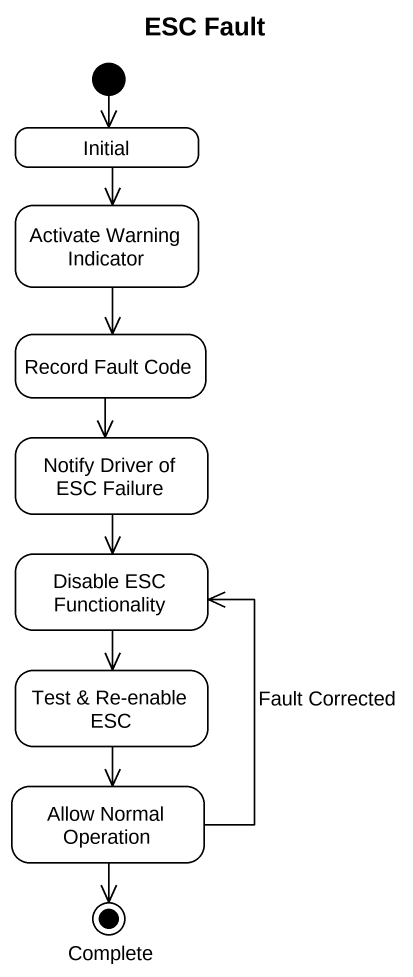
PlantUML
@startuml
title ESC Fault
hide empty description
state Initial
state "Activate Warning Indicator" as Activate_Warning_Indicator
state "Record Fault Code" as Record_Fault_Code
state "Notify Driver of ESC Failure" as Notify_Driver_of_ESC_Failure
state "Disable ESC Functionality" as Disable_ESC_Functionality
state "Test & Re-enable ESC" as Test_Re_enable_ESC
state "Allow Normal Operation" as Allow_Normal_Operation
state Complete <<end>>
[*] --> Initial
Initial --> Activate_Warning_Indicator
Activate_Warning_Indicator --> Record_Fault_Code
Record_Fault_Code --> Notify_Driver_of_ESC_Failure
Notify_Driver_of_ESC_Failure --> Disable_ESC_Functionality
Disable_ESC_Functionality --> Test_Re_enable_ESC
Test_Re_enable_ESC --> Allow_Normal_Operation
Allow_Normal_Operation -up-> Disable_ESC_Functionality : Fault Corrected
Allow_Normal_Operation --> Complete
@enduml
